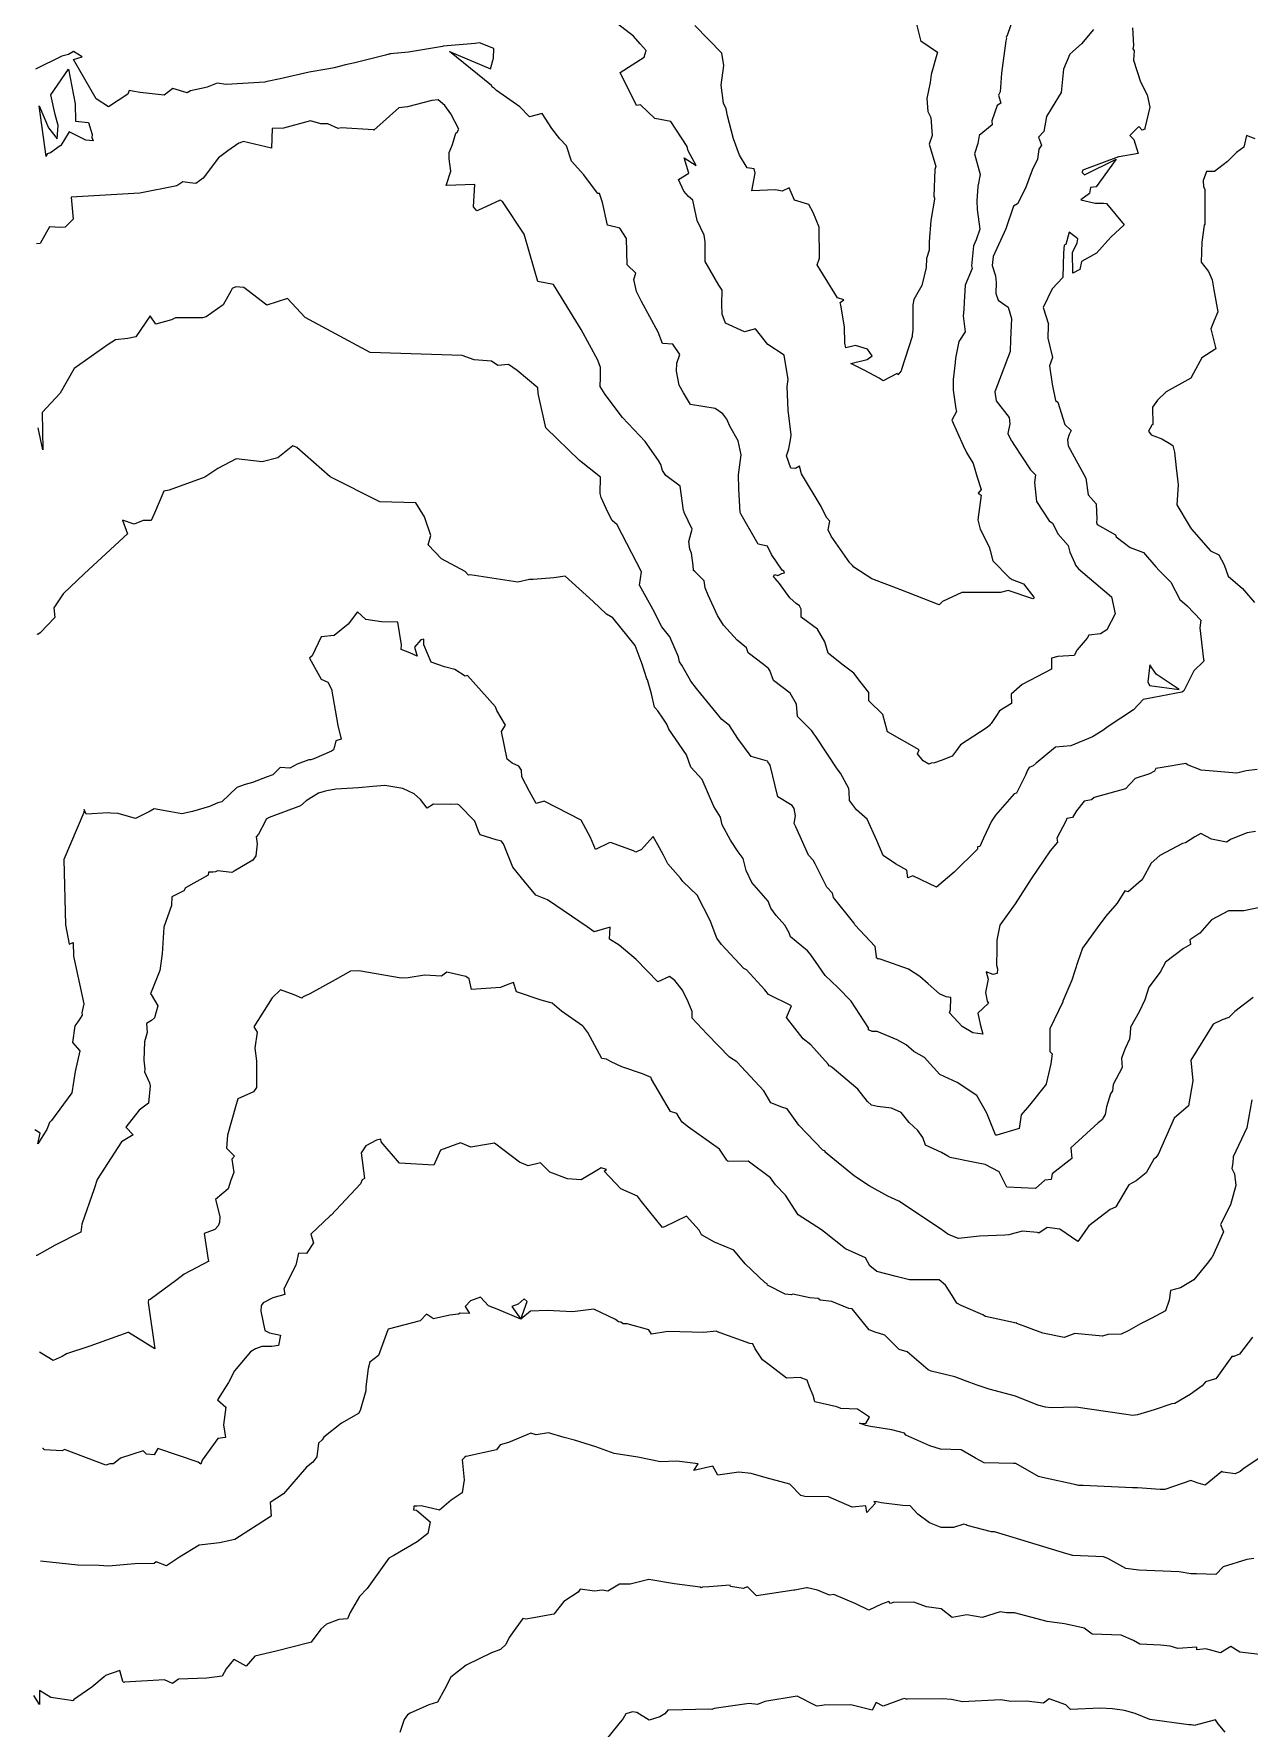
# Model space of a CAD drawing. Header units: inches. Extents: x 1412000 to 4237944, y 4931095 to 14792305.
# Drawn here: x 2824000.8 to 2824111, y 9862272.3 to 9862425.9 of the extents above; entities that cross this region are included whole.
import ezdxf

# ---------------------------------------------------------------- set-up
doc = ezdxf.new("R2010")
doc.units = ezdxf.units.IN
doc.header["$MEASUREMENT"] = 0

msp = doc.modelspace()

# ---------------------------------------------------------------- linework, layer by layer
for points in [[(2824089.89, 9862428.14), (2824089.1, 9862425.87), (2824088.96, 9862425.59), (2824089.01, 9862425.54), (2824088.94, 9862425.28), (2824088.56, 9862422.37), (2824088.42, 9862420.67), (2824088.26, 9862420.37), (2824088.48, 9862419.63), (2824088.16, 9862419.42), (2824087.67, 9862418.05), (2824087.69, 9862417.67), (2824086.51, 9862416.71), (2824086.4, 9862415.99), (2824086.1, 9862415.05), (2824086.6, 9862413.18), (2824086.39, 9862412.08), (2824086.3, 9862410.77), (2824086.34, 9862410), (2824086.57, 9862408.21), (2824086.25, 9862407.24), (2824086, 9862406.71), (2824085.82, 9862404.9), (2824085.9, 9862404.66), (2824085.24, 9862403.15), (2824085.16, 9862401.58), (2824085.13, 9862400.94), (2824085.06, 9862400.36), (2824085.24, 9862398.89), (2824084.67, 9862398.04), (2824084.37, 9862396.53), (2824084.33, 9862396.12), (2824084.17, 9862394.58), (2824084.15, 9862393.61), (2824084.4, 9862391.93), (2824084.46, 9862391.68), (2824084.04, 9862390.88), (2824085.07, 9862388.6), (2824085.38, 9862387.97), (2824085.98, 9862386.97), (2824086.35, 9862385.72), (2824086.71, 9862384.6), (2824086.44, 9862384.28), (2824086.71, 9862384.08), (2824086.39, 9862381.84), (2824086.6, 9862381.01), (2824087.42, 9862379.41), (2824087.53, 9862379.06), (2824087.75, 9862378.14), (2824089.23, 9862376.63), (2824089.5, 9862376.45), (2824090.55, 9862376.06), (2824091.48, 9862374.85), (2824091.49, 9862374.76), (2824091.45, 9862374.72), (2824091.4, 9862374.7), (2824089.16, 9862375.46), (2824088.47, 9862375.27), (2824084.96, 9862375.26), (2824083.2, 9862374.44), (2824082.88, 9862374.15), (2824079.42, 9862375.5), (2824079.31, 9862375.54), (2824079.26, 9862375.56), (2824076.8, 9862376.51), (2824075.16, 9862377.56), (2824075.04, 9862377.72), (2824074.79, 9862377.95), (2824073.11, 9862380.38), (2824072.84, 9862380.94), (2824072.97, 9862381.72), (2824072.68, 9862382.06), (2824072.19, 9862383.05), (2824070.4, 9862386.02), (2824070.22, 9862386.71), (2824069.85, 9862386.5), (2824069.44, 9862386.55), (2824069.06, 9862387.66), (2824069.25, 9862388.29), (2824069.44, 9862389.29), (2824069.46, 9862389.56), (2824069.2, 9862391.8), (2824069.11, 9862393.95), (2824069.19, 9862394.59), (2824068.85, 9862396.79), (2824067.36, 9862397.74), (2824066.23, 9862399.19), (2824065.25, 9862398.91), (2824063.52, 9862399.7), (2824063.22, 9862400.51), (2824063.17, 9862401.42), (2824063.2, 9862402.68), (2824062.9, 9862403.13), (2824061.66, 9862405.27), (2824061.68, 9862407.05), (2824061.58, 9862407.67), (2824060.96, 9862409.01), (2824060.54, 9862410.84), (2824060.16, 9862411.18), (2824059.73, 9862411.66), (2824059.25, 9862412.71), (2824060.18, 9862413.28), (2824059.77, 9862414.68), (2824060.85, 9862413.98), (2824060.12, 9862415.33), (2824060.05, 9862415.72), (2824058.57, 9862417.97), (2824057.12, 9862418.26), (2824055.82, 9862419.49), (2824055.43, 9862419.44), (2824053.95, 9862422.42), (2824056.13, 9862423.82), (2824056.32, 9862424.42), (2824055.78, 9862425.02), (2824055.18, 9862425.73), (2824053.73, 9862426.82)], [(2824096.88, 9862426.33), (2824095.79, 9862425.01), (2824094.75, 9862424.07), (2824094.17, 9862422.71), (2824093.95, 9862420.62), (2824093.14, 9862419.28), (2824092.62, 9862418.42), (2824092.38, 9862417.07), (2824091.9, 9862416.57), (2824092.18, 9862415.83), (2824091.92, 9862415.46), (2824091.82, 9862414.57), (2824091.32, 9862413.56), (2824090.71, 9862411.93), (2824090, 9862410.51), (2824089.63, 9862410.31), (2824088.95, 9862408.24), (2824087.79, 9862405.75), (2824087.71, 9862404.93), (2824088, 9862403.97), (2824088.06, 9862403.37), (2824088.04, 9862402.37), (2824088.24, 9862401.76), (2824089.15, 9862401.14), (2824089.46, 9862400.12), (2824089.37, 9862398.21), (2824089.32, 9862397.13), (2824087.95, 9862393.47), (2824088.06, 9862392.66), (2824089.25, 9862391.12), (2824089.31, 9862390.55), (2824089.13, 9862389.68), (2824089.43, 9862389.06), (2824089.47, 9862389), (2824089.65, 9862388.69), (2824091.19, 9862386.4), (2824091.62, 9862385.95), (2824091.55, 9862385.23), (2824091.72, 9862383.52), (2824092.88, 9862381.76), (2824093.17, 9862381.55), (2824093.69, 9862380.55), (2824094.59, 9862379.53), (2824094.73, 9862378.92), (2824095.2, 9862377.93), (2824095.26, 9862377.73), (2824095.54, 9862377.41), (2824095.92, 9862377.07), (2824098.51, 9862374.87), (2824098.86, 9862373.32), (2824098.11, 9862371.87), (2824097.53, 9862371.52), (2824096.47, 9862371.41), (2824096.33, 9862371.11), (2824095.41, 9862370.07), (2824095.15, 9862369.55), (2824093.65, 9862369.45), (2824093.07, 9862369.3), (2824093.07, 9862368.32), (2824090.43, 9862366.92), (2824089.43, 9862366.04), (2824089.45, 9862365.2), (2824088.38, 9862364.53), (2824088.08, 9862364.11), (2824087.61, 9862363.4), (2824087.53, 9862363.29), (2824087.46, 9862363.21), (2824087.24, 9862363.01), (2824084.82, 9862361.44), (2824084.43, 9862360.9), (2824084.06, 9862360.43), (2824083.06, 9862360.03), (2824082.48, 9862359.83), (2824082.17, 9862359.78), (2824081.96, 9862359.69), (2824081.45, 9862360.01), (2824080.92, 9862360.63), (2824081.07, 9862361), (2824078.2, 9862362.64), (2824077.77, 9862364.21), (2824076.5, 9862365.45), (2824076.5, 9862366.21), (2824075.72, 9862367.2), (2824075.16, 9862367.96), (2824074.07, 9862368.77), (2824072.83, 9862369.75), (2824072.52, 9862370.78), (2824071.87, 9862371.95), (2824070.38, 9862373.02), (2824070.37, 9862373.75), (2824070.22, 9862374.06), (2824069.93, 9862374.28), (2824069.35, 9862374.78), (2824068.41, 9862376.07), (2824068.02, 9862376.52), (2824067.88, 9862376.68), (2824067.96, 9862376.91), (2824068.26, 9862376.81), (2824068.64, 9862376.98), (2824068.86, 9862377.04), (2824068.81, 9862377.2), (2824068.67, 9862377.29), (2824067.7, 9862378.72), (2824067.32, 9862379.48), (2824066.49, 9862379.66), (2824064.95, 9862382.33), (2824064.87, 9862382.45), (2824064.86, 9862382.53), (2824064.73, 9862384.68), (2824064.69, 9862385.93), (2824064.93, 9862387.74), (2824064.67, 9862389.01), (2824063.9, 9862390.36), (2824063.63, 9862390.98), (2824063.27, 9862391.47), (2824062.58, 9862391.94), (2824060.35, 9862392.31), (2824059.72, 9862393.36), (2824059.31, 9862394.07), (2824059.06, 9862395.34), (2824059.11, 9862396.06), (2824059.38, 9862396.84), (2824058.74, 9862397.78), (2824057.8, 9862397.86), (2824057.4, 9862398.88), (2824055.89, 9862401.65), (2824055.43, 9862402.55), (2824055.21, 9862403.66), (2824055.38, 9862404.23), (2824054.6, 9862404.98), (2824054.53, 9862407.37), (2824053.93, 9862408.31), (2824052.82, 9862408.57), (2824052.35, 9862410.62), (2824052.09, 9862411.45), (2824051.94, 9862411.45), (2824051.74, 9862411.71), (2824050.67, 9862413.14), (2824049.54, 9862414.37), (2824049.09, 9862415.76), (2824048.49, 9862416.42), (2824047.78, 9862417.35), (2824046.88, 9862418.69), (2824045.74, 9862418.41), (2824044.85, 9862419.31), (2824042.74, 9862420.78), (2824042.47, 9862421.07), (2824042.41, 9862421.04), (2824042.28, 9862421.23), (2824038.5, 9862424.31), (2824042.21, 9862422.76), (2824042.47, 9862423.72), (2824042.5, 9862424.6), (2824041.22, 9862425.12), (2824040.82, 9862425.05), (2824037.91, 9862424.8), (2824037.85, 9862424.79), (2824034.76, 9862424.27), (2824033.11, 9862424.1), (2824033.06, 9862424.08), (2824033.02, 9862424.08), (2824032.99, 9862424.07), (2824032.67, 9862424), (2824029.91, 9862423.29), (2824029.04, 9862423.11), (2824028.04, 9862422.84), (2824027.55, 9862422.75), (2824025.75, 9862422.45), (2824023.13, 9862421.86), (2824021.96, 9862421.6), (2824021.84, 9862421.56), (2824021.74, 9862421.55), (2824018.23, 9862421.34), (2824017.41, 9862421.45), (2824016.52, 9862421.1), (2824016.26, 9862421.04), (2824015, 9862420.75), (2824014.7, 9862420.57), (2824013.4, 9862420.98), (2824012.6, 9862420.38), (2824010.44, 9862420.62), (2824009.75, 9862420.72), (2824009.43, 9862420.79), (2824009.3, 9862420.47), (2824007.56, 9862419.31), (2824006.44, 9862420.03), (2824004.39, 9862423.59), (2824005.17, 9862423.84), (2824004.39, 9862424.33), (2824003.93, 9862424.05), (2824003.32, 9862423.91), (2824000.95, 9862422.71)], [(2824100.42, 9862426.46), (2824100.52, 9862424.88), (2824100.45, 9862424.56), (2824100.58, 9862424.4), (2824100.51, 9862423.53), (2824101.14, 9862421.56), (2824101.76, 9862420.39), (2824102.01, 9862419.28), (2824101.54, 9862417.38), (2824101.53, 9862417.27), (2824101.3, 9862417.19), (2824100.99, 9862417.53), (2824100.19, 9862416.71), (2824100.55, 9862416.33), (2824100.94, 9862415.07), (2824099.22, 9862414.78), (2824099.17, 9862414.78), (2824096.08, 9862413.61), (2824095.91, 9862413.57), (2824095.87, 9862413.42), (2824095.86, 9862413.34), (2824096.06, 9862413.15), (2824098.96, 9862414.56), (2824097.14, 9862412.05), (2824096.61, 9862411.99), (2824096.52, 9862411.46), (2824095.74, 9862410.88), (2824097.05, 9862410.57), (2824097.8, 9862410.58), (2824098.07, 9862410.55), (2824099.66, 9862408.6), (2824098.47, 9862407.49), (2824097.16, 9862406.03), (2824095.81, 9862405.29), (2824095.65, 9862404.55), (2824095.02, 9862404.23), (2824094.98, 9862406.09), (2824095.42, 9862406.98), (2824095.48, 9862407.34), (2824094.69, 9862407.93), (2824094.37, 9862406.82), (2824094.23, 9862406.75), (2824094.16, 9862406.08), (2824094.1, 9862403.83), (2824093.15, 9862402.79), (2824092.34, 9862401.12), (2824092.8, 9862399.59), (2824092.79, 9862399.51), (2824092.74, 9862398.32), (2824093.18, 9862396.58), (2824092.9, 9862395.82), (2824093.15, 9862394.17), (2824093.43, 9862392.67), (2824093.67, 9862392.53), (2824094.29, 9862390.49), (2824094.87, 9862389.97), (2824094.69, 9862389.6), (2824094.54, 9862389.12), (2824094.59, 9862388.56), (2824096.19, 9862385.63), (2824096.4, 9862384.12), (2824097.13, 9862383.31), (2824097.2, 9862381.91), (2824097.17, 9862381.61), (2824097.23, 9862381.44), (2824098.88, 9862380.5), (2824098.95, 9862380.32), (2824100.21, 9862379.36), (2824101.42, 9862378.88), (2824102.53, 9862377.59), (2824102.86, 9862377.26), (2824103.9, 9862376.2), (2824104.71, 9862374.64), (2824105.38, 9862374.06), (2824106.63, 9862372.75), (2824106.54, 9862372.07), (2824106.86, 9862369.18), (2824106.9, 9862369.11), (2824106.86, 9862369.02), (2824106.86, 9862369), (2824105.99, 9862368.16), (2824105.09, 9862366.34), (2824104.96, 9862366.27), (2824104.9, 9862366.23), (2824102.35, 9862365.74), (2824101.4, 9862365.56), (2824100.51, 9862364.62), (2824098.21, 9862363.1), (2824097.74, 9862362.76), (2824096.81, 9862362.19), (2824094.82, 9862361.37), (2824093.44, 9862361.24), (2824091.68, 9862359.78), (2824091.43, 9862359.56), (2824091.07, 9862359.39), (2824090.9, 9862359.16), (2824090.73, 9862358.7), (2824089.9, 9862357.06), (2824089.69, 9862357), (2824088.01, 9862355.06), (2824087.64, 9862354.53), (2824086.92, 9862353), (2824086.57, 9862352.22), (2824086.36, 9862352.19), (2824086.36, 9862352), (2824084.26, 9862349.89), (2824082.65, 9862348.53), (2824080.5, 9862349.58), (2824080.04, 9862349.4), (2824079.95, 9862350.1), (2824078.94, 9862350.67), (2824077.82, 9862351.42), (2824077.25, 9862352.77), (2824076.36, 9862354.72), (2824075.39, 9862355.55), (2824074.77, 9862356.41), (2824074.72, 9862357.18), (2824074.7, 9862357.5), (2824073.96, 9862358.88), (2824073.64, 9862359.26), (2824071.7, 9862362.22), (2824071.53, 9862362.46), (2824071.34, 9862362.73), (2824070.05, 9862364.03), (2824069.94, 9862365.13), (2824069.39, 9862366.15), (2824067.88, 9862367.28), (2824067.53, 9862368.19), (2824067.42, 9862368.36), (2824066.95, 9862368.73), (2824065.56, 9862369.8), (2824065.42, 9862370.26), (2824064.58, 9862370.95), (2824063.33, 9862372.31), (2824062.78, 9862373.17), (2824061.94, 9862375.03), (2824061.66, 9862375.69), (2824061.58, 9862376.31), (2824060.72, 9862377.16), (2824060.62, 9862377.27), (2824060.58, 9862377.71), (2824060.42, 9862378.84), (2824060.27, 9862379.19), (2824060.2, 9862379.9), (2824060.49, 9862381), (2824059.78, 9862382.53), (2824059.76, 9862382.58), (2824059.72, 9862382.69), (2824059.4, 9862384.91), (2824058.09, 9862385.88), (2824057.8, 9862386.34), (2824057.65, 9862386.88), (2824057.44, 9862387.25), (2824056.22, 9862388.96), (2824054.19, 9862391.13), (2824054.17, 9862391.15), (2824052.6, 9862393.23), (2824052.14, 9862393.96), (2824052.18, 9862394.76), (2824052.18, 9862395.66), (2824051.94, 9862396.32), (2824050.42, 9862399.13), (2824047.92, 9862403.2), (2824046.49, 9862403.46), (2824046.16, 9862404.62), (2824045.27, 9862407.76), (2824043.3, 9862410.73), (2824043.09, 9862410.83), (2824041.07, 9862409.91), (2824040.95, 9862409.88), (2824040.65, 9862410.23), (2824040.77, 9862412.25), (2824038.18, 9862412.17), (2824038.6, 9862413.46), (2824038.47, 9862414.6), (2824038.46, 9862415.17), (2824038.77, 9862415.88), (2824039.07, 9862416.92), (2824039.18, 9862417.01), (2824039.32, 9862417.27), (2824038.6, 9862418.66), (2824038.06, 9862419.44), (2824037.45, 9862419.93), (2824036.89, 9862419.89), (2824034.69, 9862419.31), (2824033.88, 9862419.21), (2824031.62, 9862417.2), (2824031.58, 9862417.21), (2824028.66, 9862417.4), (2824028.38, 9862417.33), (2824027.46, 9862417.76), (2824026.81, 9862417.78), (2824025.87, 9862418.05), (2824023.42, 9862417.37), (2824022.4, 9862417.34), (2824022.35, 9862415.57), (2824019.76, 9862416.17), (2824019.51, 9862416.04), (2824019.37, 9862416.02), (2824018.39, 9862415.33), (2824017.54, 9862414.68), (2824016.16, 9862412.83), (2824015.47, 9862412.34), (2824014.94, 9862412.41), (2824014.29, 9862412.5), (2824013.77, 9862412.13), (2824010.4, 9862411.47), (2824009.85, 9862411.44), (2824004.19, 9862411.11), (2824004.37, 9862409.11), (2824003.62, 9862408.4), (2824003.17, 9862408.36), (2824002.22, 9862408.44), (2824001.37, 9862406.91), (2824001.02, 9862406.88)], [(2824080.7, 9862427.42), (2824081.21, 9862425.36), (2824081.24, 9862425.3), (2824082.75, 9862424.25), (2824082.16, 9862422.25), (2824082.09, 9862421.51), (2824081.77, 9862420.07), (2824081.88, 9862418.89), (2824082.13, 9862418.35), (2824082.23, 9862417.11), (2824082.27, 9862416.71), (2824082, 9862415.92), (2824082.59, 9862413.89), (2824082.5, 9862413.61), (2824082.41, 9862411.2), (2824082.48, 9862411.02), (2824082.48, 9862410.94), (2824082.14, 9862409), (2824082, 9862407.05), (2824082, 9862406.3), (2824081.73, 9862405.56), (2824081.7, 9862404.73), (2824081.33, 9862403.12), (2824080.61, 9862401.83), (2824080.51, 9862401.35), (2824080.52, 9862399.06), (2824080.43, 9862398.62), (2824080.43, 9862398.47), (2824079.48, 9862395.48), (2824079.47, 9862395.44), (2824079.46, 9862395.36), (2824079.13, 9862394.99), (2824079.09, 9862395.12), (2824077.81, 9862394.46), (2824077.44, 9862394.69), (2824076.14, 9862395.41), (2824074.87, 9862396.03), (2824076.36, 9862396.4), (2824076.81, 9862396.72), (2824076.4, 9862397.33), (2824075.31, 9862397.67), (2824074.44, 9862397.44), (2824074.34, 9862397.89), (2824074.3, 9862399.35), (2824073.98, 9862401.31), (2824073.92, 9862401.57), (2824074.26, 9862401.81), (2824073.68, 9862401.99), (2824072.15, 9862404.42), (2824071.82, 9862404.97), (2824072.04, 9862405.58), (2824072, 9862408.38), (2824071.47, 9862409.72), (2824071.08, 9862410.44), (2824069.76, 9862410.84), (2824069.3, 9862411.97), (2824068.67, 9862411.65), (2824068.05, 9862411.77), (2824065.91, 9862411.69), (2824066.21, 9862413.28), (2824066.13, 9862413.68), (2824065.49, 9862413.77), (2824064.79, 9862414.91), (2824064.25, 9862416.41), (2824063.7, 9862418.5), (2824063.58, 9862419.14), (2824063.34, 9862419.65), (2824063.11, 9862421.28), (2824063.35, 9862423.06), (2824063.19, 9862424.17), (2824060.72, 9862426.68)], [(2824003.93, 9862422.73), (2824004.55, 9862419.58), (2824004.56, 9862418.01), (2824005.75, 9862417.88), (2824006.08, 9862416.79), (2824006.05, 9862416.52), (2824006.16, 9862416.23), (2824005.52, 9862416.28), (2824003.98, 9862417.03), (2824003.23, 9862415.8), (2824003.19, 9862415.78), (2824002.31, 9862415.15), (2824002.01, 9862415.04), (2824001.91, 9862414.81), (2824001.27, 9862419.41), (2824002.11, 9862417.4), (2824002.9, 9862416.42), (2824003, 9862417.61), (2824002.73, 9862418.6), (2824002.34, 9862420.4), (2824003.93, 9862422.73)], [(2824111.56, 9862416.41), (2824110.78, 9862416.71), (2824110.51, 9862415.66), (2824109.87, 9862415.18), (2824109.03, 9862414.36), (2824107.85, 9862413.44), (2824107.15, 9862413.45), (2824106.85, 9862412.63), (2824106.87, 9862412.05), (2824106.99, 9862411.84), (2824106.99, 9862408.67), (2824106.92, 9862408.59), (2824106.71, 9862407.02), (2824106.66, 9862405.22), (2824107.33, 9862404.36), (2824107.66, 9862403.62), (2824107.79, 9862402.72), (2824108.16, 9862400.73), (2824107.83, 9862399.92), (2824107.53, 9862399.19), (2824107.99, 9862397.37), (2824106.71, 9862396.55), (2824105.97, 9862395.16), (2824105.73, 9862394.69), (2824103.47, 9862393.46), (2824102.7, 9862392.7), (2824102.23, 9862392.06), (2824102.26, 9862390.5), (2824102.17, 9862390.43), (2824101.87, 9862389.91), (2824102.12, 9862389.56), (2824103.09, 9862389.2), (2824103.74, 9862388.82), (2824104.07, 9862388.61), (2824104.23, 9862387.99), (2824104.4, 9862386.56), (2824104.57, 9862385.03), (2824104.46, 9862383.22), (2824105.57, 9862381.34), (2824105.65, 9862381.18), (2824105.79, 9862381.01), (2824107.51, 9862379.03), (2824108.25, 9862378.69), (2824108.73, 9862377.78), (2824109.1, 9862376.75), (2824110.39, 9862375.63), (2824111.49, 9862374.37)], [(2824111.72, 9862359.22), (2824110.74, 9862359.09), (2824109.88, 9862358.89), (2824106.64, 9862359.14), (2824105.41, 9862359.65), (2824105.26, 9862359.75), (2824103.13, 9862359.4), (2824102.55, 9862359.3), (2824102.42, 9862359.07), (2824101.98, 9862358.83), (2824100.68, 9862358.39), (2824099.79, 9862357.46), (2824096.94, 9862356.67), (2824096.7, 9862356.47), (2824096.05, 9862356.35), (2824095.34, 9862355.48), (2824095, 9862354.87), (2824094.47, 9862354.77), (2824094.39, 9862354.54), (2824093.55, 9862352.98), (2824093.61, 9862352.64), (2824092.95, 9862351.85), (2824091.24, 9862349.3), (2824089.78, 9862347.03), (2824088.39, 9862345.09), (2824088.11, 9862343.74), (2824088.11, 9862342.92), (2824088.08, 9862341.46), (2824088.17, 9862341.13), (2824088.14, 9862340.73), (2824087.8, 9862340.61), (2824087.17, 9862340.88), (2824087.35, 9862340.2), (2824087.1, 9862338.99), (2824087.25, 9862338.2), (2824087.38, 9862338.02), (2824086.39, 9862337.11), (2824086.6, 9862336.12), (2824086.86, 9862335.2), (2824085.96, 9862335.33), (2824084.99, 9862335.91), (2824083.83, 9862337.15), (2824083.91, 9862337.42), (2824083.96, 9862338.55), (2824083.53, 9862338.61), (2824082.92, 9862338.87), (2824081.91, 9862339.77), (2824081.15, 9862340.44), (2824080.11, 9862341.12), (2824077.73, 9862341.95), (2824077.44, 9862342.06), (2824077.36, 9862342.03), (2824077.22, 9862342.15), (2824077.22, 9862342.25), (2824077.1, 9862343.16), (2824075.26, 9862345.14), (2824075.17, 9862345.24), (2824075.17, 9862345.27), (2824075.14, 9862345.3), (2824073.31, 9862347.61), (2824073.22, 9862347.99), (2824072.7, 9862348.55), (2824071.64, 9862350.66), (2824071.47, 9862350.98), (2824071.05, 9862351.45), (2824069.88, 9862354.03), (2824069.75, 9862354.31), (2824069.85, 9862355.01), (2824069.75, 9862355.68), (2824069.57, 9862355.96), (2824068.25, 9862356.75), (2824067.56, 9862359.61), (2824067.37, 9862359.91), (2824067.32, 9862359.98), (2824065.85, 9862360.38), (2824064.64, 9862362.03), (2824063.87, 9862363.21), (2824063.18, 9862363.75), (2824061.28, 9862366.07), (2824060.89, 9862366.56), (2824060.38, 9862367.22), (2824059.56, 9862368.68), (2824059.33, 9862368.99), (2824059.25, 9862369.44), (2824058.48, 9862371.26), (2824057.74, 9862372.16), (2824056.94, 9862373.74), (2824055.72, 9862375.93), (2824055.91, 9862377.13), (2824053.69, 9862381.39), (2824053.23, 9862381.79), (2824052.86, 9862382.56), (2824052.24, 9862383.88), (2824052.15, 9862384.24), (2824052.17, 9862385.71), (2824050.27, 9862387.25), (2824047.23, 9862390.2), (2824046.54, 9862393.31), (2824046.49, 9862393.84), (2824044.61, 9862395.39), (2824043.84, 9862395.94), (2824042.88, 9862395.84), (2824042.29, 9862396.25), (2824040.71, 9862396.37), (2824039.63, 9862396.76), (2824031.3, 9862397.02), (2824025.4, 9862400.2), (2824023.8, 9862401.92), (2824021.91, 9862401.31), (2824019.84, 9862402.91), (2824019.11, 9862402.98), (2824018.79, 9862402.83), (2824018.67, 9862402.6), (2824017.95, 9862401.35), (2824016.42, 9862400.26), (2824016.08, 9862400.18), (2824013.64, 9862400.18), (2824013.26, 9862399.99), (2824011.84, 9862399.61), (2824011.33, 9862400.36), (2824010.05, 9862398.46), (2824009.31, 9862398.31), (2824008.21, 9862398.19), (2824007.52, 9862397.74), (2824004.46, 9862395.59), (2824003.17, 9862393.35), (2824001.56, 9862391.6), (2824001.6, 9862388.2), (2824001.17, 9862390.21)], [(2824111.59, 9862353.59), (2824110.84, 9862353.47), (2824109.37, 9862352.91), (2824108.96, 9862352.62), (2824107.58, 9862352.9), (2824106.63, 9862353.4), (2824106.09, 9862353.11), (2824105.24, 9862352.56), (2824104.96, 9862352.49), (2824102.91, 9862351.41), (2824102.13, 9862350.73), (2824101.36, 9862349.34), (2824101.22, 9862349.16), (2824100.03, 9862348.13), (2824099.73, 9862348.21), (2824099.03, 9862347.09), (2824098, 9862345.91), (2824097.23, 9862344.85), (2824095.9, 9862343.01), (2824095.47, 9862341.81), (2824094.93, 9862340.1), (2824094.84, 9862339.9), (2824094.12, 9862338.2), (2824094.11, 9862338.18), (2824094.1, 9862338.16), (2824092.94, 9862335.69), (2824092.93, 9862333.65), (2824093.13, 9862333.43), (2824093.02, 9862332.51), (2824092.61, 9862330.72), (2824092.6, 9862330.69), (2824092.51, 9862330.56), (2824091.08, 9862328.79), (2824090.32, 9862327.89), (2824090.16, 9862326.65), (2824088.12, 9862326.07), (2824088.07, 9862326.05), (2824088.03, 9862326.07), (2824088.01, 9862326.1), (2824087.21, 9862328.04), (2824086.3, 9862329.66), (2824084.52, 9862330.83), (2824082.94, 9862331.55), (2824081.79, 9862332.84), (2824081.56, 9862333.09), (2824080.6, 9862333.65), (2824079.89, 9862334.24), (2824079.09, 9862334.7), (2824077.27, 9862335.46), (2824076.83, 9862335.45), (2824076.47, 9862335.6), (2824076.47, 9862335.8), (2824074.9, 9862338.22), (2824073.7, 9862339.45), (2824072.56, 9862340.53), (2824071.96, 9862341.41), (2824071.26, 9862342.4), (2824071.14, 9862342.56), (2824070.96, 9862342.78), (2824069.42, 9862344.03), (2824069.28, 9862344.39), (2824068.9, 9862345.1), (2824068.11, 9862345.99), (2824067.62, 9862346.63), (2824067.4, 9862347.27), (2824065.9, 9862348.96), (2824065.38, 9862350.06), (2824065.13, 9862351.15), (2824064.65, 9862351.76), (2824063.98, 9862352.81), (2824063.2, 9862354.19), (2824063.06, 9862354.88), (2824062.47, 9862355.86), (2824061.41, 9862358.32), (2824060.38, 9862359.43), (2824059.97, 9862360.53), (2824058.38, 9862362.87), (2824058.21, 9862363.32), (2824057.82, 9862363.86), (2824057.37, 9862364.52), (2824057.09, 9862364.88), (2824056.8, 9862366.09), (2824056.44, 9862367.35), (2824056.37, 9862367.45), (2824055.97, 9862368.77), (2824055.32, 9862370.46), (2824053.31, 9862372.98), (2824052.72, 9862373.3), (2824051.5, 9862374.45), (2824048.99, 9862376.76), (2824047.94, 9862376.61), (2824046.07, 9862376.43), (2824045.73, 9862376.44), (2824044.68, 9862376.19), (2824040.36, 9862376.86), (2824040.22, 9862376.84), (2824039.91, 9862377.17), (2824037.75, 9862378.31), (2824036.54, 9862379.59), (2824036.79, 9862380.42), (2824036.23, 9862382.13), (2824035.43, 9862383.41), (2824032.18, 9862383.5), (2824027.67, 9862385.74), (2824024.64, 9862388.4), (2824024.28, 9862388.58), (2824022.91, 9862387.48), (2824021.51, 9862387.1), (2824019.13, 9862387.39), (2824017.48, 9862386.51), (2824016.31, 9862385.72), (2824013.07, 9862384.56), (2824012.57, 9862384.44), (2824011.74, 9862382.47), (2824011.43, 9862381.78), (2824010.71, 9862381.79), (2824009.88, 9862381.47), (2824008.82, 9862381.81), (2824009.27, 9862380.6), (2824005.38, 9862376.99), (2824003.45, 9862375.15), (2824002.61, 9862373.89), (2824002.7, 9862373), (2824001.35, 9862371.6), (2824001.16, 9862371.47), (2824001.09, 9862371.48)], [(2824111.96, 9862346.71), (2824110.52, 9862346.39), (2824109.14, 9862346.4), (2824107.58, 9862345.59), (2824106.53, 9862344.36), (2824105.62, 9862343.78), (2824105.68, 9862343.36), (2824105.04, 9862342.97), (2824103.43, 9862341.75), (2824102.95, 9862340.83), (2824101.91, 9862339.49), (2824101.56, 9862338.33), (2824101.03, 9862337.25), (2824100.24, 9862335.85), (2824100.2, 9862335.26), (2824100.14, 9862334.77), (2824099.76, 9862333.92), (2824099.42, 9862333.05), (2824099.5, 9862332.19), (2824098.68, 9862330.64), (2824098.61, 9862330.09), (2824098.42, 9862329.81), (2824098.07, 9862328.61), (2824097.95, 9862327.92), (2824097.77, 9862327.64), (2824097.7, 9862327.49), (2824097.32, 9862327.16), (2824094.83, 9862324.9), (2824094.91, 9862323.94), (2824093.13, 9862322.55), (2824093.06, 9862322.04), (2824092.49, 9862321.96), (2824091.64, 9862321.21), (2824089.03, 9862321.33), (2824088.34, 9862322.73), (2824087.07, 9862323.41), (2824086.12, 9862323.59), (2824083.9, 9862324.04), (2824083.68, 9862324.16), (2824083.1, 9862324.47), (2824081.65, 9862325.14), (2824081.42, 9862325.83), (2824080.95, 9862326.47), (2824080.17, 9862327.2), (2824079.45, 9862328.12), (2824078.56, 9862328.5), (2824077.3, 9862328.64), (2824076.75, 9862328.78), (2824076.39, 9862329.12), (2824075.52, 9862330.22), (2824073.2, 9862332.19), (2824073.01, 9862332.32), (2824072.93, 9862332.35), (2824072.84, 9862332.49), (2824071.25, 9862334.26), (2824070.57, 9862334.79), (2824069.06, 9862336.74), (2824069.5, 9862337.78), (2824067.43, 9862338.81), (2824067.08, 9862339.22), (2824066.41, 9862339.97), (2824065.43, 9862341.04), (2824065.19, 9862341.17), (2824063.15, 9862343.34), (2824062.74, 9862343.91), (2824062.12, 9862345.51), (2824060.96, 9862347.81), (2824059.65, 9862349.07), (2824059.42, 9862349.35), (2824058.3, 9862350.65), (2824057.88, 9862351.46), (2824057.53, 9862352.11), (2824056.95, 9862353.15), (2824055.89, 9862351.97), (2824055.38, 9862351.73), (2824055.17, 9862351.85), (2824053.1, 9862352.6), (2824052.97, 9862352.55), (2824051.73, 9862351.95), (2824051.28, 9862353.05), (2824050.43, 9862354.61), (2824047.08, 9862356.34), (2824046.35, 9862356.14), (2824045.74, 9862357.21), (2824045.05, 9862358.56), (2824045.02, 9862359.14), (2824044.77, 9862359.51), (2824044.17, 9862359.8), (2824043.72, 9862360.14), (2824043.19, 9862362.65), (2824043.57, 9862363.23), (2824042.78, 9862364.57), (2824042.66, 9862364.91), (2824040.13, 9862367.75), (2824039.9, 9862367.67), (2824038.97, 9862368.28), (2824038.04, 9862368.53), (2824036.82, 9862368.95), (2824036.17, 9862370.52), (2824036.16, 9862371.04), (2824035.89, 9862370.97), (2824035.3, 9862370.32), (2824035.56, 9862369.48), (2824034.88, 9862369.8), (2824034.11, 9862370.09), (2824034.14, 9862370.51), (2824033.81, 9862372.59), (2824032.33, 9862372.61), (2824030.89, 9862372.81), (2824030.13, 9862373.52), (2824029.29, 9862372.4), (2824028.03, 9862371.36), (2824026.85, 9862371.24), (2824026.02, 9862369.53), (2824025.8, 9862369.31), (2824026.84, 9862367.4), (2824027.45, 9862367.13), (2824027.78, 9862366.5), (2824028.37, 9862363.21), (2824028.65, 9862361.96), (2824028.19, 9862361.8), (2824028.05, 9862361.29), (2824027.96, 9862361.01), (2824027.79, 9862360.87), (2824026.17, 9862360.19), (2824025.9, 9862360.1), (2824025.73, 9862360.08), (2824024.68, 9862359.71), (2824024.02, 9862359.34), (2824023.12, 9862359.39), (2824022.47, 9862358.72), (2824021.94, 9862358.54), (2824020.63, 9862358.04), (2824019.94, 9862357.84), (2824019.2, 9862357.57), (2824017.85, 9862356.27), (2824017.47, 9862356.19), (2824016.72, 9862355.86), (2824015.17, 9862355.4), (2824014.2, 9862355.2), (2824013.22, 9862355.39), (2824011.7, 9862355.66), (2824011.35, 9862355.43), (2824010.02, 9862354.78), (2824008.45, 9862355.21), (2824007.76, 9862355.24), (2824007.55, 9862355.3), (2824005.54, 9862355.16), (2824005.36, 9862355.59), (2824005.32, 9862355.33), (2824003.52, 9862351.06), (2824003.66, 9862345.13), (2824003.98, 9862343.39), (2824004.37, 9862343.53), (2824004.38, 9862342.3), (2824005.31, 9862337.97), (2824005.13, 9862337.14), (2824005.16, 9862336.94), (2824005.01, 9862336.7), (2824004.78, 9862336.33), (2824004.5, 9862335.97), (2824004.3, 9862334.46), (2824004.97, 9862333.7), (2824004.55, 9862331.83), (2824004.24, 9862329.88), (2824002.38, 9862327.37), (2824002.22, 9862327.19), (2824001.97, 9862326.56), (2824001.15, 9862325.28), (2824001.35, 9862326.23), (2824000.87, 9862326.54)], [(2824101.99, 9862368.72), (2824101.83, 9862367.17), (2824101.98, 9862366.84), (2824104.66, 9862366.46), (2824102.58, 9862367.85), (2824101.99, 9862368.72)], [(2824111.37, 9862338.55), (2824109.71, 9862337.27), (2824109.17, 9862336.72), (2824108.56, 9862336.51), (2824107.75, 9862336.11), (2824105.73, 9862332.86), (2824105.9, 9862330.98), (2824105.52, 9862328.73), (2824104.22, 9862327.6), (2824102.76, 9862324.3), (2824102.51, 9862324.01), (2824102.37, 9862323.87), (2824101.68, 9862322.64), (2824100.75, 9862321.92), (2824100.08, 9862321.55), (2824099.91, 9862321.24), (2824098.91, 9862319.57), (2824098.87, 9862319.54), (2824098.4, 9862319.32), (2824096.47, 9862317.83), (2824095.48, 9862316.42), (2824093.83, 9862317.54), (2824092.69, 9862317.69), (2824091.92, 9862317.18), (2824091.8, 9862317.22), (2824090.45, 9862317.34), (2824089.76, 9862317.16), (2824089.21, 9862317.03), (2824088.86, 9862316.99), (2824086.56, 9862316.91), (2824084.64, 9862316.69), (2824084.1, 9862316.89), (2824083.69, 9862317.09), (2824083.02, 9862317.57), (2824079.25, 9862320.06), (2824078.25, 9862320.51), (2824076.53, 9862321.46), (2824075.22, 9862322.35), (2824072.74, 9862324.37), (2824072.56, 9862324.51), (2824072.55, 9862324.59), (2824072.33, 9862324.7), (2824070.18, 9862326.96), (2824069.1, 9862328.43), (2824068.61, 9862328.59), (2824067.62, 9862328.99), (2824066.99, 9862330.07), (2824064.54, 9862332.71), (2824063.87, 9862333.14), (2824061.85, 9862335.22), (2824060.5, 9862336.66), (2824060.48, 9862337.27), (2824060.13, 9862338.15), (2824059.63, 9862339.2), (2824058.93, 9862340.07), (2824058.43, 9862340.44), (2824057.39, 9862339.97), (2824055.41, 9862341.98), (2824053.86, 9862343.29), (2824053, 9862343.84), (2824053.06, 9862344.93), (2824051.6, 9862344.49), (2824050.96, 9862344.96), (2824047.36, 9862347.41), (2824046.32, 9862347.81), (2824045.29, 9862349.06), (2824044.24, 9862350.35), (2824043.38, 9862352.47), (2824043.27, 9862352.62), (2824043.21, 9862352.71), (2824042.73, 9862352.85), (2824041.28, 9862353.3), (2824041.12, 9862353.63), (2824040.78, 9862354.52), (2824039.33, 9862356), (2824039.19, 9862356.07), (2824038.62, 9862356.05), (2824037.03, 9862356.08), (2824036.46, 9862355.7), (2824035.86, 9862356.5), (2824035.28, 9862357), (2824034.26, 9862357.49), (2824032.63, 9862357.77), (2824031.52, 9862357.67), (2824030.23, 9862357.54), (2824028.18, 9862357.44), (2824027.37, 9862357.28), (2824027.13, 9862357.21), (2824026.62, 9862357.06), (2824025.5, 9862356.38), (2824024.97, 9862355.92), (2824022.13, 9862354.85), (2824021.86, 9862354.7), (2824021.79, 9862354.57), (2824021.15, 9862353.34), (2824020.96, 9862353.11), (2824021.04, 9862352.46), (2824020.91, 9862351.4), (2824020.66, 9862350.99), (2824018.96, 9862349.99), (2824018.74, 9862349.86), (2824017.44, 9862350.03), (2824017.25, 9862349.93), (2824017.05, 9862349.91), (2824016.62, 9862349.91), (2824016.59, 9862349.64), (2824014.53, 9862348.47), (2824014.39, 9862348.2), (2824013.3, 9862347.66), (2824013.27, 9862346.88), (2824012.58, 9862344.91), (2824012.42, 9862342.49), (2824012.23, 9862340.98), (2824011.37, 9862338.87), (2824011.43, 9862338.81), (2824012.04, 9862337.78), (2824011.74, 9862336.7), (2824011.46, 9862336.44), (2824011, 9862336.17), (2824011.08, 9862335.37), (2824010.84, 9862334.52), (2824010.77, 9862332.85), (2824010.85, 9862332.03), (2824010.84, 9862331.81), (2824011.29, 9862330.79), (2824011.34, 9862330.52), (2824011.18, 9862328.95), (2824010.33, 9862328.33), (2824009.13, 9862326.77), (2824009.81, 9862326.08), (2824008.73, 9862325.44), (2824006.54, 9862322.02), (2824006.27, 9862321.19), (2824005.15, 9862317.97), (2824005.04, 9862317.27), (2824002.73, 9862316.08), (2824001.07, 9862315.14), (2824001.02, 9862315.14), (2824001.01, 9862315.13)], [(2824111.26, 9862329.25), (2824110.81, 9862326.73), (2824109.55, 9862324.09), (2824109.52, 9862323.55), (2824109.43, 9862323.03), (2824109.68, 9862322.55), (2824109.8, 9862321.5), (2824109.31, 9862319.73), (2824108.46, 9862318.08), (2824108.41, 9862317.95), (2824108.67, 9862317.28), (2824108.07, 9862315.94), (2824107.64, 9862314.98), (2824107.58, 9862314.93), (2824107.2, 9862314.41), (2824106, 9862312.95), (2824104.79, 9862312.2), (2824103.88, 9862311.98), (2824103.75, 9862311.08), (2824103.41, 9862310.12), (2824102.13, 9862309.44), (2824101.69, 9862309.21), (2824101.14, 9862308.96), (2824100.1, 9862308.35), (2824099.4, 9862308.01), (2824098.19, 9862307.97), (2824097.72, 9862307.84), (2824095.21, 9862308.07), (2824094.22, 9862307.72), (2824092.29, 9862308.11), (2824089.94, 9862308.99), (2824089.91, 9862309.04), (2824089.85, 9862309.02), (2824089.75, 9862309.04), (2824087.11, 9862309.62), (2824086.86, 9862309.76), (2824084.9, 9862310.6), (2824084.51, 9862310.81), (2824084.06, 9862311.52), (2824083.47, 9862312.45), (2824082.89, 9862312.95), (2824080.21, 9862312.93), (2824079, 9862313.25), (2824077.25, 9862313.7), (2824076.61, 9862314.22), (2824076.2, 9862314.92), (2824074.39, 9862315.76), (2824072.48, 9862317.26), (2824072.22, 9862317.46), (2824070.11, 9862318.83), (2824068.97, 9862320.6), (2824068.05, 9862321.54), (2824067.6, 9862322.18), (2824065.57, 9862323.69), (2824063.75, 9862323.68), (2824063.65, 9862323.78), (2824062.98, 9862324.78), (2824060.15, 9862326.79), (2824059.59, 9862327.23), (2824059.3, 9862327.65), (2824059.11, 9862328.02), (2824058.52, 9862328.21), (2824056.81, 9862331.12), (2824056.76, 9862331.28), (2824055.99, 9862331.61), (2824054.11, 9862332.26), (2824053.16, 9862332.7), (2824052.73, 9862332.95), (2824052.3, 9862333), (2824051.02, 9862335.35), (2824050.67, 9862335.86), (2824050.62, 9862335.9), (2824050.62, 9862335.94), (2824050.54, 9862335.98), (2824048.63, 9862337.31), (2824047.8, 9862338.02), (2824046.8, 9862338.29), (2824044.55, 9862339.06), (2824044.3, 9862339.91), (2824043.79, 9862339.72), (2824043.1, 9862339.46), (2824040.48, 9862339.26), (2824040.27, 9862340.24), (2824039.97, 9862340.45), (2824038.23, 9862340.83), (2824037.75, 9862340.46), (2824036.22, 9862340.56), (2824034.73, 9862340.33), (2824034.09, 9862340.28), (2824030.27, 9862340.97), (2824029.51, 9862340.94), (2824028.13, 9862340.15), (2824025.83, 9862338.86), (2824025.23, 9862338.61), (2824025.08, 9862338.48), (2824024.4, 9862338.78), (2824023.16, 9862339.23), (2824022.4, 9862338.51), (2824020.74, 9862335.87), (2824021.04, 9862335.41), (2824020.83, 9862333.94), (2824020.99, 9862332.81), (2824020.97, 9862330.39), (2824020.72, 9862329.97), (2824019.3, 9862329.35), (2824019.09, 9862328.63), (2824018.34, 9862326.05), (2824018.26, 9862324.87), (2824018.98, 9862324.16), (2824018.76, 9862323.87), (2824018.94, 9862322.68), (2824018.65, 9862321.97), (2824018.4, 9862321.19), (2824017.25, 9862320.23), (2824017.65, 9862318.69), (2824017.63, 9862318.13), (2824017.52, 9862317.84), (2824017.19, 9862317.49), (2824016.24, 9862317.13), (2824016.6, 9862314.75), (2824016.67, 9862314.64), (2824014.42, 9862313.46), (2824013.77, 9862312.93), (2824011.33, 9862311.16), (2824011.19, 9862311.12), (2824011.16, 9862310.87), (2824011.75, 9862306.68), (2824009.38, 9862308.17), (2824009.35, 9862308.17), (2824009.34, 9862308.17), (2824009.31, 9862308.16), (2824005.86, 9862306.93), (2824003.76, 9862306.24), (2824003.36, 9862305.97), (2824002.53, 9862305.61), (2824001.3, 9862306.38)], [(2824111.3, 9862307.73), (2824110.13, 9862306.2), (2824109.62, 9862305.99), (2824109.43, 9862305.99), (2824108.07, 9862304.07), (2824107.99, 9862303.96), (2824107.95, 9862303.95), (2824107.04, 9862303.68), (2824106.73, 9862303.32), (2824105.66, 9862302.53), (2824104.26, 9862301.73), (2824104, 9862301.69), (2824102.39, 9862301.16), (2824100.89, 9862300.68), (2824100.45, 9862300.64), (2824099.64, 9862300.76), (2824095.3, 9862301.39), (2824093.04, 9862301.32), (2824092.53, 9862301.38), (2824091.84, 9862301.58), (2824089.82, 9862302.38), (2824087.44, 9862303.01), (2824086.33, 9862303.37), (2824085.67, 9862303.63), (2824084.32, 9862304.13), (2824082.16, 9862304.65), (2824081.9, 9862304.78), (2824080, 9862306.42), (2824079.27, 9862306.62), (2824077.98, 9862307.92), (2824077.1, 9862308.18), (2824076.56, 9862308.41), (2824074.99, 9862310.32), (2824074.7, 9862310.35), (2824073.15, 9862310.97), (2824072.11, 9862311.1), (2824071.91, 9862311.25), (2824071.16, 9862311.3), (2824069.62, 9862311.63), (2824069.48, 9862311.59), (2824068.94, 9862311.64), (2824067.34, 9862312.45), (2824067.28, 9862312.56), (2824067.11, 9862312.65), (2824065.29, 9862314.39), (2824064.27, 9862315.62), (2824062.51, 9862316.36), (2824061.35, 9862317.03), (2824061.12, 9862317.43), (2824059.97, 9862318.7), (2824057.97, 9862317.73), (2824057.79, 9862317.67), (2824055.89, 9862320.05), (2824055.55, 9862320.53), (2824054.02, 9862321.2), (2824052.52, 9862322.79), (2824052.73, 9862322.95), (2824052.25, 9862323.08), (2824051.86, 9862322.85), (2824050.43, 9862322), (2824049.18, 9862322.11), (2824047.59, 9862322.7), (2824046.75, 9862323.56), (2824045.63, 9862323.27), (2824044.83, 9862323.62), (2824042.58, 9862325.33), (2824041.84, 9862325.2), (2824040.42, 9862324.97), (2824039.47, 9862325.35), (2824037.68, 9862324.7), (2824037.08, 9862323.33), (2824033.94, 9862323.53), (2824032.29, 9862325.46), (2824032.26, 9862325.7), (2824031.87, 9862325.6), (2824030.91, 9862325.08), (2824030.47, 9862324.45), (2824030.77, 9862322.13), (2824030.58, 9862322.01), (2824030.4, 9862321.65), (2824027.74, 9862318.8), (2824027.65, 9862318.74), (2824025.9, 9862317.07), (2824026.16, 9862316.28), (2824025.51, 9862315.31), (2824024.8, 9862315.34), (2824024.55, 9862314.26), (2824023.46, 9862312.11), (2824023.55, 9862311.62), (2824022.47, 9862311.31), (2824021.58, 9862310.86), (2824021.44, 9862310.63), (2824021.41, 9862310.58), (2824021.39, 9862310.1), (2824021.75, 9862308.34), (2824022.17, 9862308.13), (2824023.17, 9862307.93), (2824022.99, 9862306.97), (2824022.36, 9862306.88), (2824021.48, 9862306.88), (2824020.88, 9862306.67), (2824020.44, 9862306.42), (2824018.99, 9862304.68), (2824018.44, 9862303.64), (2824017.44, 9862302.06), (2824018.21, 9862301.4), (2824017.98, 9862299.8), (2824018.18, 9862298.65), (2824017.48, 9862298.54), (2824016.07, 9862296.57), (2824015.92, 9862296.21), (2824015.68, 9862296.41), (2824012.03, 9862297.63), (2824011.7, 9862297.08), (2824011.01, 9862297.12), (2824010.71, 9862297.44), (2824008.65, 9862296.75), (2824008.01, 9862296.26), (2824007.69, 9862296.25), (2824007.32, 9862296.13), (2824003.58, 9862297.55), (2824003.37, 9862297.44), (2824001.74, 9862297.52), (2824001.74, 9862297.55), (2824001.65, 9862297.65), (2824001.63, 9862297.63), (2824001.59, 9862297.65)], [(2824112.06, 9862296.85), (2824110.56, 9862295.87), (2824110.2, 9862295.56), (2824109.73, 9862295.35), (2824108.66, 9862295.5), (2824108.54, 9862295.57), (2824107.02, 9862294.31), (2824106.38, 9862294.51), (2824105.71, 9862294.75), (2824103.36, 9862293.93), (2824102.94, 9862293.93), (2824100.88, 9862294.07), (2824100.43, 9862294.06), (2824095.95, 9862294.3), (2824095.54, 9862294.29), (2824095.41, 9862294.33), (2824095.32, 9862294.36), (2824092.27, 9862295.01), (2824091.9, 9862295.1), (2824089.84, 9862296.27), (2824089.63, 9862296.29), (2824086.98, 9862296.35), (2824086.19, 9862296.75), (2824084.89, 9862297.52), (2824083.02, 9862297.59), (2824082.04, 9862297.87), (2824079.86, 9862298.84), (2824079.74, 9862299.02), (2824079.29, 9862299.15), (2824078.59, 9862299.33), (2824076.67, 9862299.63), (2824076.25, 9862299.74), (2824075.67, 9862299.93), (2824076.24, 9862299.91), (2824076.58, 9862300.48), (2824075.49, 9862301.21), (2824073.97, 9862301.27), (2824073.62, 9862301.43), (2824071.62, 9862301.87), (2824071.47, 9862302.45), (2824071.14, 9862303.23), (2824070.91, 9862303.83), (2824070.3, 9862304.08), (2824069.06, 9862304.01), (2824067.6, 9862305.14), (2824066.87, 9862305.69), (2824066.21, 9862306.67), (2824065.98, 9862307.14), (2824065.72, 9862307.16), (2824063.02, 9862308.14), (2824062.79, 9862308.23), (2824062.66, 9862308.28), (2824061.54, 9862308.15), (2824058.28, 9862308.25), (2824056.81, 9862308.02), (2824056.57, 9862308.41), (2824054.6, 9862308.95), (2824054.24, 9862308.96), (2824054.01, 9862309.11), (2824053.81, 9862309.14), (2824053.54, 9862309.35), (2824051.57, 9862310.28), (2824049.63, 9862310.02), (2824047.92, 9862310.12), (2824047.38, 9862310.17), (2824045.84, 9862310.08), (2824044.97, 9862309.38), (2824045.54, 9862310.98), (2824045.27, 9862311.2), (2824044.7, 9862310.74), (2824044.13, 9862310.53), (2824044.97, 9862309.38), (2824042.82, 9862310.29), (2824042.03, 9862310.59), (2824041.29, 9862311.37), (2824040.38, 9862311.02), (2824039.92, 9862310.52), (2824040.29, 9862309.88), (2824039.45, 9862309.91), (2824039.29, 9862309.83), (2824038.51, 9862309.74), (2824037.03, 9862309.41), (2824036.4, 9862309.81), (2824035.83, 9862309.21), (2824032.93, 9862308.46), (2824032.88, 9862308.39), (2824032.06, 9862306.08), (2824031.26, 9862305.47), (2824031.1, 9862304.91), (2824030.89, 9862303.22), (2824030.89, 9862302.86), (2824030.37, 9862301.08), (2824030.27, 9862300.87), (2824030.27, 9862300.84), (2824030.24, 9862300.81), (2824028.68, 9862299.94), (2824027.1, 9862298.66), (2824026.94, 9862298.44), (2824026.61, 9862298.13), (2824026.44, 9862296.9), (2824026.1, 9862296.41), (2824025.51, 9862295.96), (2824023.43, 9862293.52), (2824022.22, 9862292.74), (2824022.32, 9862291.51), (2824019.02, 9862289.38), (2824017.63, 9862289.09), (2824016.06, 9862288.92), (2824015.78, 9862288.88), (2824014.01, 9862287.78), (2824012.82, 9862287.01), (2824011.88, 9862287.35), (2824011.69, 9862287.2), (2824009.94, 9862287.17), (2824007.57, 9862286.98), (2824006.72, 9862287.03), (2824004.79, 9862287.05), (2824001.38, 9862287.43)], [(2824111.43, 9862287.67), (2824110.79, 9862287.57), (2824108.64, 9862286.92), (2824107.99, 9862286.21), (2824106.22, 9862286.27), (2824105.77, 9862286.28), (2824105.73, 9862286.27), (2824104.66, 9862286.47), (2824101, 9862286.6), (2824099.82, 9862286.75), (2824098.19, 9862287.67), (2824097.8, 9862287.81), (2824095.01, 9862287.95), (2824094.47, 9862288.1), (2824090.29, 9862289.37), (2824087.91, 9862290.08), (2824087.64, 9862290.08), (2824085.42, 9862290.66), (2824085.33, 9862290.71), (2824085.12, 9862290.77), (2824084.19, 9862290.47), (2824083.06, 9862290.48), (2824082.02, 9862290.9), (2824080.96, 9862291.7), (2824080.26, 9862292.44), (2824079.61, 9862292.46), (2824077.62, 9862292.7), (2824077.25, 9862292.79), (2824076.97, 9862292.84), (2824077.13, 9862292.67), (2824076.32, 9862291.85), (2824076.24, 9862292.43), (2824075, 9862292.33), (2824072.86, 9862293.27), (2824070.72, 9862293.28), (2824070.35, 9862293.39), (2824069.36, 9862294.41), (2824067.19, 9862294.99), (2824065.83, 9862295.38), (2824064.72, 9862295.48), (2824062.81, 9862295.22), (2824062.36, 9862296.05), (2824060.63, 9862295.65), (2824061.05, 9862296.26), (2824059.1, 9862296.48), (2824057.61, 9862296.42), (2824055.56, 9862296.86), (2824053.42, 9862297.2), (2824051.77, 9862297.79), (2824049.82, 9862298.39), (2824048.87, 9862298.63), (2824047.45, 9862299.07), (2824046.36, 9862298.88), (2824045.86, 9862299.02), (2824043.85, 9862298.18), (2824043.07, 9862297.96), (2824042.76, 9862297.51), (2824040, 9862296.91), (2824040, 9862296.96), (2824039.87, 9862296.87), (2824039.63, 9862296.62), (2824039.83, 9862294.79), (2824039.62, 9862293.62), (2824038.63, 9862292.96), (2824037.58, 9862292.04), (2824035.92, 9862292.44), (2824035.51, 9862292.42), (2824035.25, 9862292.42), (2824035.26, 9862292.29), (2824035.21, 9862292.08), (2824035.49, 9862292.06), (2824036.73, 9862291), (2824036.53, 9862289.94), (2824035.55, 9862289.17), (2824033.45, 9862287.93), (2824032.98, 9862287.7), (2824031.01, 9862284.96), (2824030.32, 9862284.22), (2824029.47, 9862282.77), (2824029.23, 9862282.2), (2824028.45, 9862282.12), (2824027.32, 9862281.7), (2824026.82, 9862281.27), (2824025.95, 9862280.08), (2824025.72, 9862280.01), (2824022.76, 9862279.27), (2824020.82, 9862278.8), (2824020.06, 9862277.91), (2824018.97, 9862278.5), (2824018.9, 9862278.49), (2824018.22, 9862277.65), (2824017.86, 9862277), (2824016.49, 9862276.82), (2824013.92, 9862276.73), (2824013.37, 9862276.34), (2824012.63, 9862276.66), (2824009.02, 9862276.45), (2824008.95, 9862276.43), (2824008.93, 9862276.45), (2824008.87, 9862276.52), (2824008.59, 9862277.51), (2824007.29, 9862277.05), (2824007.18, 9862276.95), (2824006.06, 9862276), (2824004.38, 9862274.85), (2824004.42, 9862274.79), (2824004.29, 9862274.75), (2824004.18, 9862274.8), (2824002.33, 9862275.06), (2824001.31, 9862275.7), (2824001.29, 9862274.44), (2824000.79, 9862275.25)], [(2824111.98, 9862278.95), (2824110.17, 9862279.18), (2824109.35, 9862279.68), (2824108.4, 9862279.11), (2824107.08, 9862279.47), (2824106.27, 9862279.39), (2824106.25, 9862279.64), (2824104.53, 9862279.51), (2824103.83, 9862279.72), (2824102.97, 9862279.82), (2824101.08, 9862279.89), (2824100.53, 9862280.23), (2824099.39, 9862280.71), (2824096.76, 9862280.79), (2824096.03, 9862281.35), (2824095.1, 9862281.55), (2824094.26, 9862281.75), (2824092.7, 9862281.96), (2824089.74, 9862282.74), (2824089.01, 9862282.75), (2824088.42, 9862282.84), (2824086.79, 9862282.31), (2824085.41, 9862282.57), (2824084.07, 9862282.33), (2824083.08, 9862283.09), (2824081.73, 9862283.28), (2824080.6, 9862283.7), (2824078.72, 9862283.67), (2824078.47, 9862283.58), (2824078.34, 9862283.78), (2824077.67, 9862283.53), (2824076.52, 9862282.97), (2824075.35, 9862283.54), (2824073.33, 9862284.41), (2824072.94, 9862284.33), (2824071.87, 9862284.78), (2824070.94, 9862285.01), (2824070.86, 9862285.02), (2824069.8, 9862284.78), (2824069.77, 9862284.78), (2824069.75, 9862284.79), (2824069.71, 9862284.79), (2824066.32, 9862284.28), (2824065.52, 9862285.09), (2824065.11, 9862284.94), (2824063.98, 9862285.12), (2824063.95, 9862285.25), (2824062.01, 9862285.11), (2824061.42, 9862285.07), (2824061.31, 9862285.01), (2824061.23, 9862285.08), (2824058.9, 9862285.37), (2824056.56, 9862285.77), (2824054.87, 9862285.33), (2824053.91, 9862285.33), (2824052.86, 9862284.7), (2824052.33, 9862284.79), (2824051.64, 9862284.71), (2824050.34, 9862284.9), (2824050.15, 9862284.62), (2824048.86, 9862283.78), (2824047.95, 9862282.62), (2824046.1, 9862282.3), (2824045.4, 9862282.17), (2824045.13, 9862282.21), (2824044.51, 9862281.35), (2824043.89, 9862280.5), (2824043.59, 9862279.88), (2824043.12, 9862279.4), (2824042.28, 9862279.1), (2824040.01, 9862278), (2824038.6, 9862276.91), (2824038.02, 9862275.8), (2824037.4, 9862274.63), (2824036.6, 9862274.39), (2824034.92, 9862273.63), (2824034.68, 9862273.48), (2824034.36, 9862273.07), (2824033.97, 9862271.89)], [(2824108.84, 9862271.91), (2824108.19, 9862272.68), (2824107.95, 9862273.04), (2824106.02, 9862272.51), (2824105.94, 9862272.54), (2824105.76, 9862272.58), (2824105.55, 9862272.58), (2824102, 9862273.08), (2824100.68, 9862273.6), (2824099.71, 9862273.89), (2824098.62, 9862274.03), (2824097.48, 9862274.08), (2824094.81, 9862273.98), (2824094.38, 9862274.4), (2824092.86, 9862274.95), (2824092.36, 9862274.55), (2824090.77, 9862274.74), (2824089.4, 9862274.69), (2824088.48, 9862274.85), (2824085.01, 9862274.66), (2824084.02, 9862274.87), (2824083.2, 9862274.95), (2824080.01, 9862274.91), (2824079.89, 9862274.91), (2824079.74, 9862274.96), (2824079.55, 9862274.92), (2824077.81, 9862274.26), (2824077.18, 9862274.62), (2824076.81, 9862273.9), (2824074.88, 9862274.4), (2824072.45, 9862274.38), (2824071.82, 9862274.29), (2824071.73, 9862274.31), (2824070.01, 9862275.18), (2824067.08, 9862274.71), (2824066.42, 9862274.44), (2824065.66, 9862274.52), (2824062.49, 9862274.06), (2824062.27, 9862273.98), (2824061.95, 9862274.01), (2824059.66, 9862273.94), (2824058.28, 9862273.92), (2824058, 9862273.57), (2824057.55, 9862273.32), (2824056.58, 9862273.02), (2824055.48, 9862273.71), (2824055.07, 9862273.75), (2824054.48, 9862273.58), (2824054.25, 9862273.15), (2824052.69, 9862271.24)]]:
    msp.add_lwpolyline(points)

doc.saveas('drawing.dxf')
